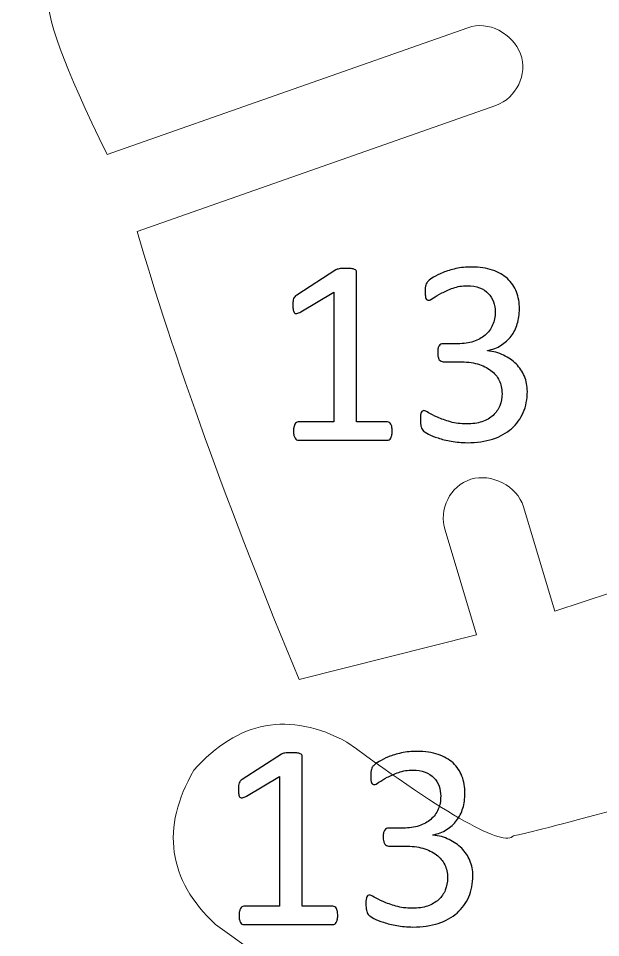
# Model space of a CAD drawing. Header units: inches. Extents: x -2.74 to 3.04, y -4.95 to 0.91.
# Drawn here: x -2.738 to -2.379, y -2.242 to -1.674 of the extents above; entities that cross this region are included whole.
import ezdxf

# ---------------------------------------------------------------- set-up
doc = ezdxf.new("R2010")
doc.units = ezdxf.units.IN
doc.header["$MEASUREMENT"] = 0
doc.layers.add('Layer 1', color=7, linetype='Continuous')

msp = doc.modelspace()

# ---------------------------------------------------------------- linework, layer by layer
at = {"layer": 'Layer 1', "color": 1, "lineweight": 9}
for points, knots in [([(-1.9925, -1.32135), (-2.00184, -1.32847), (-2.01159, -1.35928), (-2.02174, -1.41379), (-2.02174, -1.41379), (-2.0319, -1.4683), (-2.04476, -1.50148), (-2.06033, -1.51335), (-2.06033, -1.51335), (-2.08213, -1.52996), (-2.11505, -1.52552), (-2.15911, -1.50001), (-2.15911, -1.50001), (-2.15911, -1.50001), (-2.17112, -1.46486), (-2.17112, -1.46486), (-2.17112, -1.46486), (-2.17336, -1.37795), (-2.18159, -1.32515), (-2.19584, -1.30647), (-2.19584, -1.30647), (-2.21245, -1.28467), (-2.23322, -1.28326), (-2.25813, -1.30225), (-2.25813, -1.30225), (-2.27059, -1.31174), (-2.27696, -1.3486), (-2.27725, -1.41282), (-2.27725, -1.41282), (-2.27754, -1.47704), (-2.28546, -1.51508), (-2.30104, -1.52695), (-2.30104, -1.52695), (-2.33529, -1.55305), (-2.36666, -1.54742), (-2.39514, -1.51005), (-2.39514, -1.51005), (-2.40701, -1.49448), (-2.41643, -1.46597), (-2.42341, -1.42451), (-2.42341, -1.42451), (-2.43038, -1.38306), (-2.43862, -1.35611), (-2.44811, -1.34365), (-2.44811, -1.34365), (-2.46235, -1.32497), (-2.48193, -1.32512), (-2.50684, -1.3441), (-2.50684, -1.3441), (-2.52553, -1.35835), (-2.5276, -1.39439), (-2.51306, -1.45222), (-2.51306, -1.45222), (-2.49852, -1.51007), (-2.49592, -1.54254), (-2.50526, -1.54966), (-2.50526, -1.54966), (-2.52706, -1.56628), (-2.58876, -1.58868), (-2.69034, -1.61687), (-2.69034, -1.61687), (-2.7246, -1.64298), (-2.73789, -1.64752), (-2.683, -1.7583)], [0, 0, 0, 0, 0.0625, 0.0625, 0.0625, 0.0625, 0.125, 0.125, 0.125, 0.125, 0.1875, 0.1875, 0.1875, 0.1875, 0.25, 0.25, 0.25, 0.25, 0.3125, 0.3125, 0.3125, 0.3125, 0.375, 0.375, 0.375, 0.375, 0.4375, 0.4375, 0.4375, 0.4375, 0.5, 0.5, 0.5, 0.5, 0.5625, 0.5625, 0.5625, 0.5625, 0.625, 0.625, 0.625, 0.625, 0.6875, 0.6875, 0.6875, 0.6875, 0.75, 0.75, 0.75, 0.75, 0.8125, 0.8125, 0.8125, 0.8125, 0.875, 0.875, 0.875, 0.875, 0.9375, 0.9375, 0.9375, 0.9375, 1, 1, 1, 1]), ([(-2.66456, -1.80589), (-2.66456, -1.80589), (-2.44324, -1.72811), (-2.44324, -1.72811), (-2.44324, -1.72811), (-2.43062, -1.72335), (-2.42328, -1.70889), (-2.42804, -1.69627), (-2.42804, -1.69627), (-2.43278, -1.68365), (-2.4479, -1.67537), (-2.46052, -1.68012), (-2.46052, -1.68012), (-2.46052, -1.68012), (-2.683, -1.7583), (-2.683, -1.7583)], [0, 0, 0, 0, 0.25, 0.25, 0.25, 0.25, 0.5, 0.5, 0.5, 0.5, 0.75, 0.75, 0.75, 0.75, 1, 1, 1, 1]), ([(-2.66456, -1.80589), (-2.64364, -1.87855), (-2.60687, -1.98156), (-2.56459, -2.08226), (-2.56459, -2.08226), (-2.56459, -2.08226), (-2.4552, -2.05481), (-2.4552, -2.05481)], [0, 0, 0, 0, 0.5, 0.5, 0.5, 0.5, 1, 1, 1, 1]), ([(-2.45524, -2.05469), (-2.45524, -2.05469), (-2.47461, -1.99028), (-2.47461, -1.99028), (-2.47461, -1.99028), (-2.47855, -1.97738), (-2.47158, -1.96273), (-2.45869, -1.95879), (-2.45869, -1.95879), (-2.44579, -1.95484), (-2.43015, -1.96286), (-2.4262, -1.97576), (-2.4262, -1.97576), (-2.4262, -1.97576), (-2.40681, -2.04027), (-2.40681, -2.04027)], [0, 0, 0, 0, 0.25, 0.25, 0.25, 0.25, 0.5, 0.5, 0.5, 0.5, 0.75, 0.75, 0.75, 0.75, 1, 1, 1, 1]), ([(-2.35253, -2.30601), (-2.28216, -2.24552), (-2.22262, -2.21207), (-2.17394, -2.20567), (-2.17394, -2.20567), (-2.11994, -2.19858), (-2.05517, -2.22869), (-1.97964, -2.296), (-1.97964, -2.296), (-1.95726, -2.31594), (-1.93859, -2.31752), (-1.92364, -2.30073), (-1.92364, -2.30073), (-1.90619, -2.28115), (-1.92264, -2.24893), (-1.97299, -2.20406), (-1.97299, -2.20406), (-2.05692, -2.12927), (-2.14728, -2.10396), (-2.24408, -2.12811), (-2.24408, -2.12811), (-2.36424, -2.16157), (-2.42696, -2.17844), (-2.43226, -2.17875), (-2.43226, -2.17875), (-2.43832, -2.18605), (-2.4726, -2.1668), (-2.5351, -2.12098)], [0, 0, 0, 0, 0.142857, 0.142857, 0.142857, 0.142857, 0.285714, 0.285714, 0.285714, 0.285714, 0.428571, 0.428571, 0.428571, 0.428571, 0.571429, 0.571429, 0.571429, 0.571429, 0.714286, 0.714286, 0.714286, 0.714286, 0.857143, 0.857143, 0.857143, 0.857143, 1, 1, 1, 1]), ([(-2.3827, -2.3475), (-2.41827, -2.43401), (-2.43117, -2.50101), (-2.4218, -2.54946), (-2.4218, -2.54946), (-2.41147, -2.60293), (-2.36244, -2.65487), (-2.27472, -2.70527), (-2.27472, -2.70527), (-2.24872, -2.7202), (-2.24133, -2.73741), (-2.25253, -2.75691), (-2.25253, -2.75691), (-2.26559, -2.77965), (-2.30137, -2.77422), (-2.35985, -2.74063), (-2.35985, -2.74063), (-2.45732, -2.68462), (-2.50989, -2.60689), (-2.51756, -2.50742), (-2.51756, -2.50742), (-2.52378, -2.38284), (-2.52758, -2.318), (-2.52896, -2.31289), (-2.52896, -2.31289), (-2.52395, -2.30482), (-2.55305, -2.27839), (-2.61627, -2.23356)], [0, 0, 0, 0, 0.142857, 0.142857, 0.142857, 0.142857, 0.285714, 0.285714, 0.285714, 0.285714, 0.428571, 0.428571, 0.428571, 0.428571, 0.571429, 0.571429, 0.571429, 0.571429, 0.714286, 0.714286, 0.714286, 0.714286, 0.857143, 0.857143, 0.857143, 0.857143, 1, 1, 1, 1])]:
    msp.add_open_spline(points, degree=3, knots=knots, dxfattribs=at)
at = {"layer": 'Layer 1'}
for points, knots in [([(-2.50722, -1.92911), (-2.50722, -1.93013), (-2.5073, -1.931), (-2.50747, -1.93172), (-2.50747, -1.93172), (-2.50763, -1.93241), (-2.50786, -1.93297), (-2.50811, -1.93341), (-2.50811, -1.93341), (-2.50839, -1.93385), (-2.50869, -1.93416), (-2.50905, -1.93435), (-2.50905, -1.93435), (-2.50941, -1.93455), (-2.50977, -1.93463), (-2.51016, -1.93463), (-2.51016, -1.93463), (-2.51016, -1.93463), (-2.56516, -1.93463), (-2.56516, -1.93463), (-2.56516, -1.93463), (-2.56555, -1.93463), (-2.56588, -1.93455), (-2.56622, -1.93435), (-2.56622, -1.93435), (-2.56655, -1.93416), (-2.56685, -1.93385), (-2.56716, -1.93341), (-2.56716, -1.93341), (-2.56747, -1.93297), (-2.56769, -1.93241), (-2.56785, -1.93172), (-2.56785, -1.93172), (-2.56802, -1.931), (-2.56811, -1.93013), (-2.56811, -1.92911), (-2.56811, -1.92911), (-2.56811, -1.92813), (-2.56802, -1.92727), (-2.56785, -1.92658), (-2.56785, -1.92658), (-2.56769, -1.92589), (-2.5675, -1.9253), (-2.56724, -1.92483), (-2.56724, -1.92483), (-2.567, -1.92435), (-2.56669, -1.92402), (-2.56635, -1.92377), (-2.56635, -1.92377), (-2.566, -1.92352), (-2.56561, -1.92341), (-2.56516, -1.92341), (-2.56516, -1.92341), (-2.56516, -1.92341), (-2.54319, -1.92341), (-2.54319, -1.92341), (-2.54319, -1.92341), (-2.54319, -1.92341), (-2.54319, -1.84333), (-2.54319, -1.84333), (-2.54319, -1.84333), (-2.54319, -1.84333), (-2.56355, -1.85544), (-2.56355, -1.85544), (-2.56355, -1.85544), (-2.56458, -1.856), (-2.56538, -1.85633), (-2.56602, -1.85644), (-2.56602, -1.85644), (-2.56663, -1.85652), (-2.56713, -1.85641), (-2.56752, -1.85605), (-2.56752, -1.85605), (-2.56791, -1.85572), (-2.56816, -1.85513), (-2.5683, -1.8543), (-2.5683, -1.8543), (-2.56844, -1.8535), (-2.5685, -1.85247), (-2.5685, -1.85122), (-2.5685, -1.85122), (-2.5685, -1.8503), (-2.56847, -1.84952), (-2.56838, -1.84886), (-2.56838, -1.84886), (-2.5683, -1.84822), (-2.56819, -1.84766), (-2.56802, -1.84724), (-2.56802, -1.84724), (-2.56785, -1.8468), (-2.56761, -1.84641), (-2.56733, -1.84608), (-2.56733, -1.84608), (-2.56702, -1.84577), (-2.56663, -1.84544), (-2.56613, -1.84511), (-2.56613, -1.84511), (-2.56613, -1.84511), (-2.54189, -1.82958), (-2.54189, -1.82958), (-2.54189, -1.82958), (-2.54166, -1.82941), (-2.54141, -1.82927), (-2.54108, -1.82916), (-2.54108, -1.82916), (-2.54074, -1.82905), (-2.54035, -1.82894), (-2.53985, -1.82883), (-2.53985, -1.82883), (-2.53935, -1.82872), (-2.5388, -1.82866), (-2.53813, -1.82863), (-2.53813, -1.82863), (-2.5375, -1.82861), (-2.53669, -1.82861), (-2.53572, -1.82861), (-2.53572, -1.82861), (-2.53441, -1.82861), (-2.53333, -1.82866), (-2.53244, -1.82874), (-2.53244, -1.82874), (-2.53158, -1.82886), (-2.53091, -1.82902), (-2.53041, -1.82922), (-2.53041, -1.82922), (-2.52994, -1.82939), (-2.52961, -1.82963), (-2.52944, -1.82994), (-2.52944, -1.82994), (-2.52927, -1.83024), (-2.52919, -1.83055), (-2.52919, -1.83089), (-2.52919, -1.83089), (-2.52919, -1.83089), (-2.52919, -1.92341), (-2.52919, -1.92341), (-2.52919, -1.92341), (-2.52919, -1.92341), (-2.51016, -1.92341), (-2.51016, -1.92341), (-2.51016, -1.92341), (-2.50972, -1.92341), (-2.5093, -1.92352), (-2.50894, -1.92377), (-2.50894, -1.92377), (-2.50855, -1.92402), (-2.50824, -1.92435), (-2.508, -1.92483), (-2.508, -1.92483), (-2.50774, -1.9253), (-2.50755, -1.92589), (-2.50741, -1.92658), (-2.50741, -1.92658), (-2.5073, -1.92727), (-2.50722, -1.92813), (-2.50722, -1.92911)], [0, 0, 0, 0, 0.025641, 0.025641, 0.025641, 0.025641, 0.051282, 0.051282, 0.051282, 0.051282, 0.076923, 0.076923, 0.076923, 0.076923, 0.102564, 0.102564, 0.102564, 0.102564, 0.128205, 0.128205, 0.128205, 0.128205, 0.153846, 0.153846, 0.153846, 0.153846, 0.179487, 0.179487, 0.179487, 0.179487, 0.205128, 0.205128, 0.205128, 0.205128, 0.230769, 0.230769, 0.230769, 0.230769, 0.25641, 0.25641, 0.25641, 0.25641, 0.282051, 0.282051, 0.282051, 0.282051, 0.307692, 0.307692, 0.307692, 0.307692, 0.333333, 0.333333, 0.333333, 0.333333, 0.358974, 0.358974, 0.358974, 0.358974, 0.384615, 0.384615, 0.384615, 0.384615, 0.410256, 0.410256, 0.410256, 0.410256, 0.435897, 0.435897, 0.435897, 0.435897, 0.461538, 0.461538, 0.461538, 0.461538, 0.487179, 0.487179, 0.487179, 0.487179, 0.512821, 0.512821, 0.512821, 0.512821, 0.538462, 0.538462, 0.538462, 0.538462, 0.564103, 0.564103, 0.564103, 0.564103, 0.589744, 0.589744, 0.589744, 0.589744, 0.615385, 0.615385, 0.615385, 0.615385, 0.641026, 0.641026, 0.641026, 0.641026, 0.666667, 0.666667, 0.666667, 0.666667, 0.692308, 0.692308, 0.692308, 0.692308, 0.717949, 0.717949, 0.717949, 0.717949, 0.74359, 0.74359, 0.74359, 0.74359, 0.769231, 0.769231, 0.769231, 0.769231, 0.794872, 0.794872, 0.794872, 0.794872, 0.820513, 0.820513, 0.820513, 0.820513, 0.846154, 0.846154, 0.846154, 0.846154, 0.871795, 0.871795, 0.871795, 0.871795, 0.897436, 0.897436, 0.897436, 0.897436, 0.923077, 0.923077, 0.923077, 0.923077, 0.948718, 0.948718, 0.948718, 0.948718, 0.974359, 0.974359, 0.974359, 0.974359, 1, 1, 1, 1]), ([(-2.4238, -1.90452), (-2.4238, -1.90935), (-2.42466, -1.91372), (-2.42633, -1.91758), (-2.42633, -1.91758), (-2.42802, -1.92147), (-2.43044, -1.9248), (-2.43358, -1.92755), (-2.43358, -1.92755), (-2.43672, -1.93033), (-2.44061, -1.93244), (-2.44522, -1.93394), (-2.44522, -1.93394), (-2.44983, -1.93544), (-2.45502, -1.93619), (-2.46083, -1.93619), (-2.46083, -1.93619), (-2.46435, -1.93619), (-2.46766, -1.93588), (-2.47072, -1.93533), (-2.47072, -1.93533), (-2.4738, -1.93474), (-2.47652, -1.93408), (-2.47891, -1.9333), (-2.47891, -1.9333), (-2.4813, -1.9325), (-2.48327, -1.93169), (-2.48485, -1.93085), (-2.48485, -1.93085), (-2.48641, -1.93), (-2.48741, -1.92941), (-2.4878, -1.92902), (-2.4878, -1.92902), (-2.48822, -1.92863), (-2.48852, -1.92827), (-2.48874, -1.92789), (-2.48874, -1.92789), (-2.48897, -1.9275), (-2.48916, -1.92705), (-2.48933, -1.9265), (-2.48933, -1.9265), (-2.4895, -1.92594), (-2.48961, -1.9253), (-2.48969, -1.9245), (-2.48969, -1.9245), (-2.48977, -1.92372), (-2.4898, -1.92274), (-2.4898, -1.92161), (-2.4898, -1.92161), (-2.4898, -1.91966), (-2.48961, -1.9183), (-2.48924, -1.91755), (-2.48924, -1.91755), (-2.48885, -1.91677), (-2.48833, -1.91641), (-2.48761, -1.91641), (-2.48761, -1.91641), (-2.48713, -1.91641), (-2.48616, -1.91683), (-2.48472, -1.91772), (-2.48472, -1.91772), (-2.48327, -1.91858), (-2.48144, -1.91952), (-2.47919, -1.92052), (-2.47919, -1.92052), (-2.47694, -1.92152), (-2.4743, -1.92247), (-2.4713, -1.92333), (-2.4713, -1.92333), (-2.46827, -1.92419), (-2.46494, -1.92463), (-2.46124, -1.92463), (-2.46124, -1.92463), (-2.45766, -1.92463), (-2.45452, -1.92416), (-2.4518, -1.92324), (-2.4518, -1.92324), (-2.44908, -1.92233), (-2.4468, -1.92102), (-2.44497, -1.91933), (-2.44497, -1.91933), (-2.44313, -1.91766), (-2.44174, -1.91566), (-2.44083, -1.91335), (-2.44083, -1.91335), (-2.43989, -1.91105), (-2.43944, -1.90855), (-2.43944, -1.90583), (-2.43944, -1.90583), (-2.43944, -1.90283), (-2.44002, -1.90016), (-2.44119, -1.89777), (-2.44119, -1.89777), (-2.44235, -1.89539), (-2.44405, -1.89333), (-2.4463, -1.89158), (-2.4463, -1.89158), (-2.44855, -1.88986), (-2.45133, -1.88852), (-2.45461, -1.88761), (-2.45461, -1.88761), (-2.45788, -1.88666), (-2.46163, -1.88622), (-2.4658, -1.88622), (-2.4658, -1.88622), (-2.4658, -1.88622), (-2.4758, -1.88622), (-2.4758, -1.88622), (-2.4758, -1.88622), (-2.47624, -1.88622), (-2.47666, -1.88611), (-2.47708, -1.88594), (-2.47708, -1.88594), (-2.47747, -1.88574), (-2.47783, -1.88544), (-2.47813, -1.885), (-2.47813, -1.885), (-2.47844, -1.88455), (-2.47866, -1.884), (-2.47885, -1.88327), (-2.47885, -1.88327), (-2.47905, -1.88258), (-2.47913, -1.88166), (-2.47913, -1.88052), (-2.47913, -1.88052), (-2.47913, -1.8795), (-2.47908, -1.87863), (-2.47891, -1.87794), (-2.47891, -1.87794), (-2.47874, -1.87727), (-2.47852, -1.87674), (-2.47822, -1.87633), (-2.47822, -1.87633), (-2.47791, -1.87591), (-2.47758, -1.87561), (-2.47719, -1.87544), (-2.47719, -1.87544), (-2.4768, -1.87524), (-2.47638, -1.87513), (-2.47588, -1.87513), (-2.47588, -1.87513), (-2.47588, -1.87513), (-2.46669, -1.87513), (-2.46669, -1.87513), (-2.46669, -1.87513), (-2.46311, -1.87513), (-2.45991, -1.87469), (-2.45705, -1.87377), (-2.45705, -1.87377), (-2.45422, -1.87283), (-2.4518, -1.87152), (-2.4498, -1.86977), (-2.4498, -1.86977), (-2.44783, -1.86805), (-2.4463, -1.86597), (-2.44524, -1.86355), (-2.44524, -1.86355), (-2.44419, -1.86113), (-2.44366, -1.85844), (-2.44366, -1.85544), (-2.44366, -1.85544), (-2.44366, -1.85327), (-2.44402, -1.85122), (-2.44472, -1.84922), (-2.44472, -1.84922), (-2.44544, -1.84724), (-2.4465, -1.84552), (-2.44788, -1.84405), (-2.44788, -1.84405), (-2.4493, -1.84261), (-2.45111, -1.84144), (-2.4533, -1.84061), (-2.4533, -1.84061), (-2.4555, -1.83974), (-2.45805, -1.83933), (-2.46091, -1.83933), (-2.46091, -1.83933), (-2.46405, -1.83933), (-2.46694, -1.8398), (-2.46958, -1.84077), (-2.46958, -1.84077), (-2.47222, -1.84172), (-2.47455, -1.84272), (-2.47663, -1.8438), (-2.47663, -1.8438), (-2.47869, -1.84491), (-2.48038, -1.84591), (-2.48174, -1.84686), (-2.48174, -1.84686), (-2.48311, -1.84783), (-2.48405, -1.8483), (-2.48461, -1.8483), (-2.48461, -1.8483), (-2.48497, -1.8483), (-2.48533, -1.84822), (-2.48561, -1.84808), (-2.48561, -1.84808), (-2.48591, -1.84794), (-2.48616, -1.84769), (-2.48635, -1.84727), (-2.48635, -1.84727), (-2.48655, -1.84686), (-2.48666, -1.8463), (-2.48674, -1.84555), (-2.48674, -1.84555), (-2.48683, -1.84483), (-2.48688, -1.84386), (-2.48688, -1.84266), (-2.48688, -1.84266), (-2.48688, -1.84186), (-2.48685, -1.84113), (-2.4868, -1.84052), (-2.4868, -1.84052), (-2.48674, -1.83989), (-2.48663, -1.83936), (-2.48647, -1.83889), (-2.48647, -1.83889), (-2.4863, -1.83844), (-2.48611, -1.838), (-2.48591, -1.83763), (-2.48591, -1.83763), (-2.48569, -1.83724), (-2.48533, -1.8368), (-2.4848, -1.83627), (-2.4848, -1.83627), (-2.4843, -1.83577), (-2.48324, -1.83502), (-2.48166, -1.83405), (-2.48166, -1.83405), (-2.48011, -1.83308), (-2.47816, -1.83211), (-2.47585, -1.83116), (-2.47585, -1.83116), (-2.47355, -1.83022), (-2.47088, -1.82941), (-2.46788, -1.82874), (-2.46788, -1.82874), (-2.46485, -1.82811), (-2.46163, -1.82777), (-2.45816, -1.82777), (-2.45816, -1.82777), (-2.45327, -1.82777), (-2.449, -1.82841), (-2.4453, -1.82966), (-2.4453, -1.82966), (-2.44161, -1.83091), (-2.43852, -1.83266), (-2.43605, -1.83494), (-2.43605, -1.83494), (-2.43358, -1.83722), (-2.43174, -1.83994), (-2.43052, -1.84313), (-2.43052, -1.84313), (-2.4293, -1.8463), (-2.42869, -1.8498), (-2.42869, -1.85366), (-2.42869, -1.85366), (-2.42869, -1.85697), (-2.42913, -1.86005), (-2.43, -1.86289), (-2.43, -1.86289), (-2.43085, -1.86574), (-2.43213, -1.86827), (-2.43383, -1.87047), (-2.43383, -1.87047), (-2.4355, -1.87266), (-2.43755, -1.87452), (-2.44, -1.87608), (-2.44, -1.87608), (-2.44244, -1.87763), (-2.44527, -1.87869), (-2.44847, -1.8793), (-2.44847, -1.8793), (-2.44847, -1.8793), (-2.44847, -1.87947), (-2.44847, -1.87947), (-2.44847, -1.87947), (-2.44483, -1.87983), (-2.4415, -1.88074), (-2.4385, -1.88219), (-2.4385, -1.88219), (-2.4355, -1.88363), (-2.43289, -1.88544), (-2.43072, -1.88761), (-2.43072, -1.88761), (-2.42855, -1.88977), (-2.42685, -1.8923), (-2.42563, -1.89522), (-2.42563, -1.89522), (-2.42441, -1.89811), (-2.4238, -1.90122), (-2.4238, -1.90452)], [0, 0, 0, 0, 0.013699, 0.013699, 0.013699, 0.013699, 0.027397, 0.027397, 0.027397, 0.027397, 0.041096, 0.041096, 0.041096, 0.041096, 0.054795, 0.054795, 0.054795, 0.054795, 0.068493, 0.068493, 0.068493, 0.068493, 0.082192, 0.082192, 0.082192, 0.082192, 0.09589, 0.09589, 0.09589, 0.09589, 0.109589, 0.109589, 0.109589, 0.109589, 0.123288, 0.123288, 0.123288, 0.123288, 0.136986, 0.136986, 0.136986, 0.136986, 0.150685, 0.150685, 0.150685, 0.150685, 0.164384, 0.164384, 0.164384, 0.164384, 0.178082, 0.178082, 0.178082, 0.178082, 0.191781, 0.191781, 0.191781, 0.191781, 0.205479, 0.205479, 0.205479, 0.205479, 0.219178, 0.219178, 0.219178, 0.219178, 0.232877, 0.232877, 0.232877, 0.232877, 0.246575, 0.246575, 0.246575, 0.246575, 0.260274, 0.260274, 0.260274, 0.260274, 0.273973, 0.273973, 0.273973, 0.273973, 0.287671, 0.287671, 0.287671, 0.287671, 0.30137, 0.30137, 0.30137, 0.30137, 0.315068, 0.315068, 0.315068, 0.315068, 0.328767, 0.328767, 0.328767, 0.328767, 0.342466, 0.342466, 0.342466, 0.342466, 0.356164, 0.356164, 0.356164, 0.356164, 0.369863, 0.369863, 0.369863, 0.369863, 0.383562, 0.383562, 0.383562, 0.383562, 0.39726, 0.39726, 0.39726, 0.39726, 0.410959, 0.410959, 0.410959, 0.410959, 0.424658, 0.424658, 0.424658, 0.424658, 0.438356, 0.438356, 0.438356, 0.438356, 0.452055, 0.452055, 0.452055, 0.452055, 0.465753, 0.465753, 0.465753, 0.465753, 0.479452, 0.479452, 0.479452, 0.479452, 0.493151, 0.493151, 0.493151, 0.493151, 0.506849, 0.506849, 0.506849, 0.506849, 0.520548, 0.520548, 0.520548, 0.520548, 0.534247, 0.534247, 0.534247, 0.534247, 0.547945, 0.547945, 0.547945, 0.547945, 0.561644, 0.561644, 0.561644, 0.561644, 0.575342, 0.575342, 0.575342, 0.575342, 0.589041, 0.589041, 0.589041, 0.589041, 0.60274, 0.60274, 0.60274, 0.60274, 0.616438, 0.616438, 0.616438, 0.616438, 0.630137, 0.630137, 0.630137, 0.630137, 0.643836, 0.643836, 0.643836, 0.643836, 0.657534, 0.657534, 0.657534, 0.657534, 0.671233, 0.671233, 0.671233, 0.671233, 0.684932, 0.684932, 0.684932, 0.684932, 0.69863, 0.69863, 0.69863, 0.69863, 0.712329, 0.712329, 0.712329, 0.712329, 0.726027, 0.726027, 0.726027, 0.726027, 0.739726, 0.739726, 0.739726, 0.739726, 0.753425, 0.753425, 0.753425, 0.753425, 0.767123, 0.767123, 0.767123, 0.767123, 0.780822, 0.780822, 0.780822, 0.780822, 0.794521, 0.794521, 0.794521, 0.794521, 0.808219, 0.808219, 0.808219, 0.808219, 0.821918, 0.821918, 0.821918, 0.821918, 0.835616, 0.835616, 0.835616, 0.835616, 0.849315, 0.849315, 0.849315, 0.849315, 0.863014, 0.863014, 0.863014, 0.863014, 0.876712, 0.876712, 0.876712, 0.876712, 0.890411, 0.890411, 0.890411, 0.890411, 0.90411, 0.90411, 0.90411, 0.90411, 0.917808, 0.917808, 0.917808, 0.917808, 0.931507, 0.931507, 0.931507, 0.931507, 0.945205, 0.945205, 0.945205, 0.945205, 0.958904, 0.958904, 0.958904, 0.958904, 0.972603, 0.972603, 0.972603, 0.972603, 0.986301, 0.986301, 0.986301, 0.986301, 1, 1, 1, 1]), ([(-2.54082, -2.22804), (-2.54082, -2.22906), (-2.54091, -2.22993), (-2.54107, -2.23065), (-2.54107, -2.23065), (-2.54124, -2.23134), (-2.54146, -2.2319), (-2.54171, -2.23234), (-2.54171, -2.23234), (-2.54199, -2.23278), (-2.5423, -2.23309), (-2.54266, -2.23328), (-2.54266, -2.23328), (-2.54302, -2.23348), (-2.54338, -2.23356), (-2.54377, -2.23356), (-2.54377, -2.23356), (-2.54377, -2.23356), (-2.59877, -2.23356), (-2.59877, -2.23356), (-2.59877, -2.23356), (-2.59916, -2.23356), (-2.59949, -2.23348), (-2.59982, -2.23328), (-2.59982, -2.23328), (-2.60016, -2.23309), (-2.60046, -2.23278), (-2.60077, -2.23234), (-2.60077, -2.23234), (-2.60107, -2.2319), (-2.6013, -2.23134), (-2.60146, -2.23065), (-2.60146, -2.23065), (-2.60163, -2.22993), (-2.60171, -2.22906), (-2.60171, -2.22804), (-2.60171, -2.22804), (-2.60171, -2.22706), (-2.60163, -2.2262), (-2.60146, -2.22551), (-2.60146, -2.22551), (-2.6013, -2.22481), (-2.6011, -2.22423), (-2.60085, -2.22376), (-2.60085, -2.22376), (-2.6006, -2.22328), (-2.6003, -2.22295), (-2.59996, -2.2227), (-2.59996, -2.2227), (-2.5996, -2.22245), (-2.59921, -2.22234), (-2.59877, -2.22234), (-2.59877, -2.22234), (-2.59877, -2.22234), (-2.5768, -2.22234), (-2.5768, -2.22234), (-2.5768, -2.22234), (-2.5768, -2.22234), (-2.5768, -2.14226), (-2.5768, -2.14226), (-2.5768, -2.14226), (-2.5768, -2.14226), (-2.59716, -2.15437), (-2.59716, -2.15437), (-2.59716, -2.15437), (-2.59819, -2.15493), (-2.59899, -2.15526), (-2.59963, -2.15537), (-2.59963, -2.15537), (-2.60024, -2.15545), (-2.60074, -2.15534), (-2.60113, -2.15498), (-2.60113, -2.15498), (-2.60152, -2.15465), (-2.60177, -2.15406), (-2.60191, -2.15323), (-2.60191, -2.15323), (-2.60205, -2.15243), (-2.6021, -2.1514), (-2.6021, -2.15015), (-2.6021, -2.15015), (-2.6021, -2.14923), (-2.60207, -2.14845), (-2.60199, -2.14779), (-2.60199, -2.14779), (-2.60191, -2.14715), (-2.6018, -2.14659), (-2.60163, -2.14617), (-2.60163, -2.14617), (-2.60146, -2.14573), (-2.60121, -2.14534), (-2.60093, -2.14501), (-2.60093, -2.14501), (-2.60063, -2.1447), (-2.60024, -2.14437), (-2.59974, -2.14404), (-2.59974, -2.14404), (-2.59974, -2.14404), (-2.57549, -2.12851), (-2.57549, -2.12851), (-2.57549, -2.12851), (-2.57527, -2.12834), (-2.57502, -2.1282), (-2.57469, -2.12809), (-2.57469, -2.12809), (-2.57435, -2.12798), (-2.57396, -2.12787), (-2.57346, -2.12776), (-2.57346, -2.12776), (-2.57296, -2.12765), (-2.57241, -2.12759), (-2.57174, -2.12756), (-2.57174, -2.12756), (-2.5711, -2.12754), (-2.5703, -2.12754), (-2.56932, -2.12754), (-2.56932, -2.12754), (-2.56802, -2.12754), (-2.56693, -2.12759), (-2.56605, -2.12767), (-2.56605, -2.12767), (-2.56519, -2.12779), (-2.56452, -2.12795), (-2.56402, -2.12815), (-2.56402, -2.12815), (-2.56355, -2.12831), (-2.56321, -2.12856), (-2.56305, -2.12887), (-2.56305, -2.12887), (-2.56288, -2.12917), (-2.5628, -2.12948), (-2.5628, -2.12981), (-2.5628, -2.12981), (-2.5628, -2.12981), (-2.5628, -2.22234), (-2.5628, -2.22234), (-2.5628, -2.22234), (-2.5628, -2.22234), (-2.54377, -2.22234), (-2.54377, -2.22234), (-2.54377, -2.22234), (-2.54332, -2.22234), (-2.54291, -2.22245), (-2.54255, -2.2227), (-2.54255, -2.2227), (-2.54216, -2.22295), (-2.54185, -2.22328), (-2.5416, -2.22376), (-2.5416, -2.22376), (-2.54135, -2.22423), (-2.54116, -2.22481), (-2.54102, -2.22551), (-2.54102, -2.22551), (-2.54091, -2.2262), (-2.54082, -2.22706), (-2.54082, -2.22804)], [0, 0, 0, 0, 0.025641, 0.025641, 0.025641, 0.025641, 0.051282, 0.051282, 0.051282, 0.051282, 0.076923, 0.076923, 0.076923, 0.076923, 0.102564, 0.102564, 0.102564, 0.102564, 0.128205, 0.128205, 0.128205, 0.128205, 0.153846, 0.153846, 0.153846, 0.153846, 0.179487, 0.179487, 0.179487, 0.179487, 0.205128, 0.205128, 0.205128, 0.205128, 0.230769, 0.230769, 0.230769, 0.230769, 0.25641, 0.25641, 0.25641, 0.25641, 0.282051, 0.282051, 0.282051, 0.282051, 0.307692, 0.307692, 0.307692, 0.307692, 0.333333, 0.333333, 0.333333, 0.333333, 0.358974, 0.358974, 0.358974, 0.358974, 0.384615, 0.384615, 0.384615, 0.384615, 0.410256, 0.410256, 0.410256, 0.410256, 0.435897, 0.435897, 0.435897, 0.435897, 0.461538, 0.461538, 0.461538, 0.461538, 0.487179, 0.487179, 0.487179, 0.487179, 0.512821, 0.512821, 0.512821, 0.512821, 0.538462, 0.538462, 0.538462, 0.538462, 0.564103, 0.564103, 0.564103, 0.564103, 0.589744, 0.589744, 0.589744, 0.589744, 0.615385, 0.615385, 0.615385, 0.615385, 0.641026, 0.641026, 0.641026, 0.641026, 0.666667, 0.666667, 0.666667, 0.666667, 0.692308, 0.692308, 0.692308, 0.692308, 0.717949, 0.717949, 0.717949, 0.717949, 0.74359, 0.74359, 0.74359, 0.74359, 0.769231, 0.769231, 0.769231, 0.769231, 0.794872, 0.794872, 0.794872, 0.794872, 0.820513, 0.820513, 0.820513, 0.820513, 0.846154, 0.846154, 0.846154, 0.846154, 0.871795, 0.871795, 0.871795, 0.871795, 0.897436, 0.897436, 0.897436, 0.897436, 0.923077, 0.923077, 0.923077, 0.923077, 0.948718, 0.948718, 0.948718, 0.948718, 0.974359, 0.974359, 0.974359, 0.974359, 1, 1, 1, 1]), ([(-2.45741, -2.20345), (-2.45741, -2.20828), (-2.45827, -2.21265), (-2.45993, -2.21651), (-2.45993, -2.21651), (-2.46163, -2.2204), (-2.46405, -2.22373), (-2.46719, -2.22648), (-2.46719, -2.22648), (-2.47032, -2.22926), (-2.47421, -2.23137), (-2.47882, -2.23287), (-2.47882, -2.23287), (-2.48343, -2.23437), (-2.48863, -2.23512), (-2.49443, -2.23512), (-2.49443, -2.23512), (-2.49796, -2.23512), (-2.50127, -2.23481), (-2.50432, -2.23426), (-2.50432, -2.23426), (-2.50741, -2.23367), (-2.51013, -2.23301), (-2.51252, -2.23223), (-2.51252, -2.23223), (-2.51491, -2.23143), (-2.51688, -2.23062), (-2.51846, -2.22978), (-2.51846, -2.22978), (-2.52002, -2.22893), (-2.52102, -2.22834), (-2.52141, -2.22795), (-2.52141, -2.22795), (-2.52182, -2.22756), (-2.52213, -2.2272), (-2.52235, -2.22681), (-2.52235, -2.22681), (-2.52257, -2.22643), (-2.52277, -2.22598), (-2.52293, -2.22543), (-2.52293, -2.22543), (-2.5231, -2.22487), (-2.52321, -2.22423), (-2.5233, -2.22343), (-2.5233, -2.22343), (-2.52338, -2.22265), (-2.52341, -2.22167), (-2.52341, -2.22054), (-2.52341, -2.22054), (-2.52341, -2.21859), (-2.52321, -2.21723), (-2.52285, -2.21648), (-2.52285, -2.21648), (-2.52246, -2.2157), (-2.52193, -2.21534), (-2.52121, -2.21534), (-2.52121, -2.21534), (-2.52074, -2.21534), (-2.51977, -2.21576), (-2.51832, -2.21665), (-2.51832, -2.21665), (-2.51688, -2.21751), (-2.51505, -2.21845), (-2.5128, -2.21945), (-2.5128, -2.21945), (-2.51055, -2.22045), (-2.50791, -2.2214), (-2.50491, -2.22226), (-2.50491, -2.22226), (-2.50188, -2.22312), (-2.49855, -2.22356), (-2.49485, -2.22356), (-2.49485, -2.22356), (-2.49127, -2.22356), (-2.48813, -2.22309), (-2.48541, -2.22217), (-2.48541, -2.22217), (-2.48269, -2.22126), (-2.48041, -2.21995), (-2.47857, -2.21826), (-2.47857, -2.21826), (-2.47674, -2.21659), (-2.47535, -2.21459), (-2.47443, -2.21228), (-2.47443, -2.21228), (-2.47349, -2.20998), (-2.47305, -2.20748), (-2.47305, -2.20476), (-2.47305, -2.20476), (-2.47305, -2.20176), (-2.47363, -2.19909), (-2.4748, -2.1967), (-2.4748, -2.1967), (-2.47596, -2.19431), (-2.47766, -2.19226), (-2.47991, -2.19051), (-2.47991, -2.19051), (-2.48216, -2.18879), (-2.48493, -2.18745), (-2.48821, -2.18654), (-2.48821, -2.18654), (-2.49149, -2.18559), (-2.49524, -2.18515), (-2.49941, -2.18515), (-2.49941, -2.18515), (-2.49941, -2.18515), (-2.50941, -2.18515), (-2.50941, -2.18515), (-2.50941, -2.18515), (-2.50985, -2.18515), (-2.51027, -2.18504), (-2.51069, -2.18487), (-2.51069, -2.18487), (-2.51107, -2.18467), (-2.51143, -2.18437), (-2.51174, -2.18393), (-2.51174, -2.18393), (-2.51205, -2.18348), (-2.51227, -2.18293), (-2.51246, -2.1822), (-2.51246, -2.1822), (-2.51266, -2.18151), (-2.51274, -2.18059), (-2.51274, -2.17945), (-2.51274, -2.17945), (-2.51274, -2.17843), (-2.51269, -2.17756), (-2.51252, -2.17687), (-2.51252, -2.17687), (-2.51235, -2.1762), (-2.51213, -2.17567), (-2.51182, -2.17526), (-2.51182, -2.17526), (-2.51152, -2.17484), (-2.51119, -2.17454), (-2.5108, -2.17437), (-2.5108, -2.17437), (-2.51041, -2.17417), (-2.50999, -2.17406), (-2.50949, -2.17406), (-2.50949, -2.17406), (-2.50949, -2.17406), (-2.5003, -2.17406), (-2.5003, -2.17406), (-2.5003, -2.17406), (-2.49671, -2.17406), (-2.49352, -2.17362), (-2.49066, -2.1727), (-2.49066, -2.1727), (-2.48782, -2.17176), (-2.48541, -2.17045), (-2.48341, -2.1687), (-2.48341, -2.1687), (-2.48143, -2.16698), (-2.47991, -2.1649), (-2.47885, -2.16248), (-2.47885, -2.16248), (-2.4778, -2.16006), (-2.47727, -2.15737), (-2.47727, -2.15437), (-2.47727, -2.15437), (-2.47727, -2.1522), (-2.47763, -2.15015), (-2.47832, -2.14815), (-2.47832, -2.14815), (-2.47905, -2.14617), (-2.4801, -2.14445), (-2.48149, -2.14298), (-2.48149, -2.14298), (-2.48291, -2.14154), (-2.48471, -2.14037), (-2.48691, -2.13954), (-2.48691, -2.13954), (-2.4891, -2.13867), (-2.49166, -2.13826), (-2.49452, -2.13826), (-2.49452, -2.13826), (-2.49766, -2.13826), (-2.50055, -2.13873), (-2.50319, -2.1397), (-2.50319, -2.1397), (-2.50582, -2.14065), (-2.50816, -2.14165), (-2.51024, -2.14273), (-2.51024, -2.14273), (-2.5123, -2.14384), (-2.51399, -2.14484), (-2.51535, -2.14579), (-2.51535, -2.14579), (-2.51671, -2.14676), (-2.51766, -2.14723), (-2.51821, -2.14723), (-2.51821, -2.14723), (-2.51857, -2.14723), (-2.51893, -2.14715), (-2.51921, -2.14701), (-2.51921, -2.14701), (-2.51952, -2.14687), (-2.51977, -2.14662), (-2.51996, -2.1462), (-2.51996, -2.1462), (-2.52016, -2.14579), (-2.52027, -2.14523), (-2.52035, -2.14448), (-2.52035, -2.14448), (-2.52043, -2.14376), (-2.52049, -2.14279), (-2.52049, -2.14159), (-2.52049, -2.14159), (-2.52049, -2.14079), (-2.52046, -2.14006), (-2.52041, -2.13945), (-2.52041, -2.13945), (-2.52035, -2.13881), (-2.52024, -2.13829), (-2.52007, -2.13781), (-2.52007, -2.13781), (-2.51991, -2.13737), (-2.51971, -2.13693), (-2.51952, -2.13656), (-2.51952, -2.13656), (-2.5193, -2.13617), (-2.51893, -2.13573), (-2.51841, -2.1352), (-2.51841, -2.1352), (-2.51791, -2.1347), (-2.51685, -2.13395), (-2.51527, -2.13298), (-2.51527, -2.13298), (-2.51371, -2.13201), (-2.51177, -2.13104), (-2.50946, -2.13009), (-2.50946, -2.13009), (-2.50716, -2.12915), (-2.50449, -2.12834), (-2.50149, -2.12767), (-2.50149, -2.12767), (-2.49846, -2.12704), (-2.49524, -2.1267), (-2.49177, -2.1267), (-2.49177, -2.1267), (-2.48688, -2.1267), (-2.4826, -2.12734), (-2.47891, -2.12859), (-2.47891, -2.12859), (-2.47521, -2.12984), (-2.47213, -2.13159), (-2.46966, -2.13387), (-2.46966, -2.13387), (-2.46719, -2.13615), (-2.46535, -2.13887), (-2.46413, -2.14206), (-2.46413, -2.14206), (-2.46291, -2.14523), (-2.4623, -2.14873), (-2.4623, -2.15259), (-2.4623, -2.15259), (-2.4623, -2.1559), (-2.46274, -2.15898), (-2.4636, -2.16181), (-2.4636, -2.16181), (-2.46446, -2.16467), (-2.46574, -2.1672), (-2.46743, -2.1694), (-2.46743, -2.1694), (-2.4691, -2.17159), (-2.47116, -2.17345), (-2.4736, -2.17501), (-2.4736, -2.17501), (-2.47605, -2.17656), (-2.47888, -2.17762), (-2.48207, -2.17823), (-2.48207, -2.17823), (-2.48207, -2.17823), (-2.48207, -2.1784), (-2.48207, -2.1784), (-2.48207, -2.1784), (-2.47843, -2.17876), (-2.4751, -2.17967), (-2.4721, -2.18112), (-2.4721, -2.18112), (-2.4691, -2.18256), (-2.46649, -2.18437), (-2.46432, -2.18654), (-2.46432, -2.18654), (-2.46216, -2.1887), (-2.46046, -2.19123), (-2.45924, -2.19415), (-2.45924, -2.19415), (-2.45802, -2.19704), (-2.45741, -2.20015), (-2.45741, -2.20345)], [0, 0, 0, 0, 0.013699, 0.013699, 0.013699, 0.013699, 0.027397, 0.027397, 0.027397, 0.027397, 0.041096, 0.041096, 0.041096, 0.041096, 0.054795, 0.054795, 0.054795, 0.054795, 0.068493, 0.068493, 0.068493, 0.068493, 0.082192, 0.082192, 0.082192, 0.082192, 0.09589, 0.09589, 0.09589, 0.09589, 0.109589, 0.109589, 0.109589, 0.109589, 0.123288, 0.123288, 0.123288, 0.123288, 0.136986, 0.136986, 0.136986, 0.136986, 0.150685, 0.150685, 0.150685, 0.150685, 0.164384, 0.164384, 0.164384, 0.164384, 0.178082, 0.178082, 0.178082, 0.178082, 0.191781, 0.191781, 0.191781, 0.191781, 0.205479, 0.205479, 0.205479, 0.205479, 0.219178, 0.219178, 0.219178, 0.219178, 0.232877, 0.232877, 0.232877, 0.232877, 0.246575, 0.246575, 0.246575, 0.246575, 0.260274, 0.260274, 0.260274, 0.260274, 0.273973, 0.273973, 0.273973, 0.273973, 0.287671, 0.287671, 0.287671, 0.287671, 0.30137, 0.30137, 0.30137, 0.30137, 0.315068, 0.315068, 0.315068, 0.315068, 0.328767, 0.328767, 0.328767, 0.328767, 0.342466, 0.342466, 0.342466, 0.342466, 0.356164, 0.356164, 0.356164, 0.356164, 0.369863, 0.369863, 0.369863, 0.369863, 0.383562, 0.383562, 0.383562, 0.383562, 0.39726, 0.39726, 0.39726, 0.39726, 0.410959, 0.410959, 0.410959, 0.410959, 0.424658, 0.424658, 0.424658, 0.424658, 0.438356, 0.438356, 0.438356, 0.438356, 0.452055, 0.452055, 0.452055, 0.452055, 0.465753, 0.465753, 0.465753, 0.465753, 0.479452, 0.479452, 0.479452, 0.479452, 0.493151, 0.493151, 0.493151, 0.493151, 0.506849, 0.506849, 0.506849, 0.506849, 0.520548, 0.520548, 0.520548, 0.520548, 0.534247, 0.534247, 0.534247, 0.534247, 0.547945, 0.547945, 0.547945, 0.547945, 0.561644, 0.561644, 0.561644, 0.561644, 0.575342, 0.575342, 0.575342, 0.575342, 0.589041, 0.589041, 0.589041, 0.589041, 0.60274, 0.60274, 0.60274, 0.60274, 0.616438, 0.616438, 0.616438, 0.616438, 0.630137, 0.630137, 0.630137, 0.630137, 0.643836, 0.643836, 0.643836, 0.643836, 0.657534, 0.657534, 0.657534, 0.657534, 0.671233, 0.671233, 0.671233, 0.671233, 0.684932, 0.684932, 0.684932, 0.684932, 0.69863, 0.69863, 0.69863, 0.69863, 0.712329, 0.712329, 0.712329, 0.712329, 0.726027, 0.726027, 0.726027, 0.726027, 0.739726, 0.739726, 0.739726, 0.739726, 0.753425, 0.753425, 0.753425, 0.753425, 0.767123, 0.767123, 0.767123, 0.767123, 0.780822, 0.780822, 0.780822, 0.780822, 0.794521, 0.794521, 0.794521, 0.794521, 0.808219, 0.808219, 0.808219, 0.808219, 0.821918, 0.821918, 0.821918, 0.821918, 0.835616, 0.835616, 0.835616, 0.835616, 0.849315, 0.849315, 0.849315, 0.849315, 0.863014, 0.863014, 0.863014, 0.863014, 0.876712, 0.876712, 0.876712, 0.876712, 0.890411, 0.890411, 0.890411, 0.890411, 0.90411, 0.90411, 0.90411, 0.90411, 0.917808, 0.917808, 0.917808, 0.917808, 0.931507, 0.931507, 0.931507, 0.931507, 0.945205, 0.945205, 0.945205, 0.945205, 0.958904, 0.958904, 0.958904, 0.958904, 0.972603, 0.972603, 0.972603, 0.972603, 0.986301, 0.986301, 0.986301, 0.986301, 1, 1, 1, 1])]:
    msp.add_open_spline(points, degree=3, knots=knots, dxfattribs=at)
at = {"layer": 'Layer 1', "color": 1, "lineweight": 9}
for points in [[(-2.40681, -2.04027), (-2.40681, -2.04027), (-2.26694, -1.99402), (-2.26694, -1.99402)], [(-2.5351, -2.12098), (-2.57071, -2.1018), (-2.60222, -2.10759), (-2.62964, -2.13837)], [(-2.61627, -2.23356), (-2.64572, -2.20584), (-2.65018, -2.17411), (-2.62964, -2.13837)]]:
    msp.add_open_spline(points, degree=3, dxfattribs=at)

doc.saveas('drawing.dxf')
